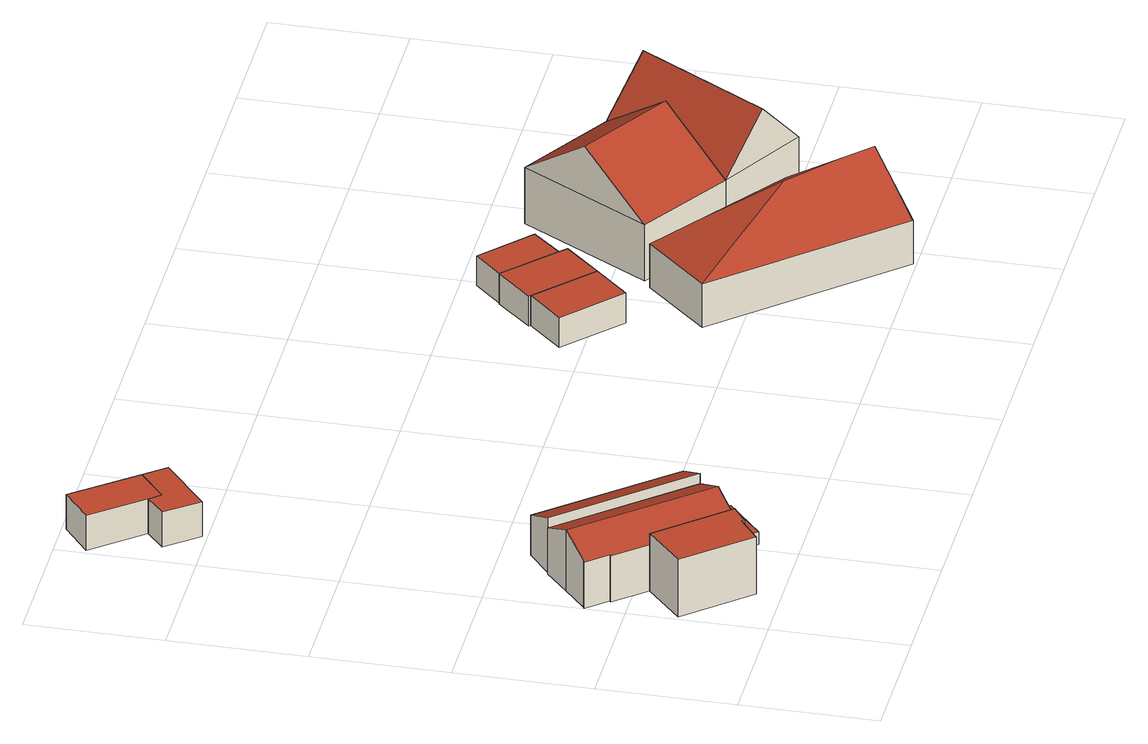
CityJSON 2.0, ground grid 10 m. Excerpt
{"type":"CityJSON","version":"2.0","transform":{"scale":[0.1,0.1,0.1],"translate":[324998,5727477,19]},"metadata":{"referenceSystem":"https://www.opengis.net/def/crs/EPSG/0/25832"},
"CityObjects":{
"building1":{"type":"Building","attributes":{"Geometrietyp2DReferenz":"3000","Gemeindeschluessel":"05170052","function":"31001_1010","roofType":"1000","measuredHeight":4.64},"address":[{"country":"Germany","locality":"Xanten","thoroughfareNumber":"11","thoroughfareName":"Gartenweg"}],"geometry":[{"type":"Solid","lod":"2","boundaries":[[[[0,1,2,3]],[[4,5,1,0]],[[6,7,5,4]],[[8,9,7,6]],[[10,11,9,8]],[[3,2,11,10]],[[8,6,4,0,3,10]],[[1,5,7,9,11,2]]]],"semantics":{"surfaces":[{"type":"WallSurface"},{"type":"RoofSurface"},{"type":"GroundSurface"}],"values":[[0,0,0,0,0,0,1,2]]}}]},
"building2":{"type":"Building","attributes":{"Geometrietyp2DReferenz":"3000","Gemeindeschluessel":"05170052","function":"31001_2463","roofType":"3100","measuredHeight":4.88},"address":[{"country":"Germany","locality":"Xanten","thoroughfareNumber":"10","thoroughfareName":"Prickenweg"}],"geometry":[{"type":"Solid","lod":"2","boundaries":[[[[12,13,14,15]],[[16,17,13,12]],[[18,19,17,16]],[[20,21,19,18]],[[22,23,21,20]],[[24,25,23,22]],[[26,27,25,24]],[[28,29,27,26]],[[30,31,29,28]],[[32,33,31,30]],[[34,1,33,32]],[[35,2,1,34]],[[15,14,2,35]],[[18,16,12,15,35,34,32,30,28,26,20]],[[24,22,20,26]],[[13,17,19,21,23,25,27,29,31,33,1,2,14]]]],"semantics":{"surfaces":[{"type":"WallSurface"},{"type":"RoofSurface"},{"type":"GroundSurface"}],"values":[[0,0,0,0,0,0,0,0,0,0,0,0,0,1,1,2]]}}]},
"building3":{"type":"Building","attributes":{"Geometrietyp2DReferenz":"3000","Gemeindeschluessel":"05170052","function":"51009_1610","roofType":"2100","measuredHeight":4.37},"geometry":[{"type":"Solid","lod":"2","boundaries":[[[[36,37,38,39]],[[40,41,37,36]],[[42,43,41,40]],[[39,38,43,42]],[[40,36,39,42]],[[37,41,43,38]]]],"semantics":{"surfaces":[{"type":"WallSurface"},{"type":"RoofSurface"},{"type":"GroundSurface"}],"values":[[0,0,0,0,1,2]]}}]},
"building4":{"type":"Building","attributes":{"Geometrietyp2DReferenz":"3000","Gemeindeschluessel":"05170052","function":"31001_1313","roofType":"9999","measuredHeight":0.968},"address":[{"country":"Germany","locality":"Xanten","thoroughfareNumber":"10","thoroughfareName":"Prickenweg"}],"geometry":[{"type":"Solid","lod":"2","boundaries":[[[[44,45,46,47]],[[45,48,49,46]],[[44,50,48,45]],[[47,51,50,44]],[[46,49,51,47]],[[48,50,51,49]]]],"semantics":{"surfaces":[{"type":"RoofSurface"},{"type":"WallSurface"},{"type":"GroundSurface"}],"values":[[0,1,1,1,1,2]]}}]},
"building5":{"type":"Building","attributes":{"Geometrietyp2DReferenz":"3000","Gemeindeschluessel":"05170052","function":"51009_1611","roofType":"1000","measuredHeight":2.8},"geometry":[{"type":"Solid","lod":"2","boundaries":[[[[52,53,54,55]],[[56,57,53,52]],[[58,59,57,56]],[[60,61,59,58]],[[55,54,61,60]],[[58,56,52,55,60]],[[53,57,59,61,54]]]],"semantics":{"surfaces":[{"type":"WallSurface"},{"type":"RoofSurface"},{"type":"GroundSurface"}],"values":[[0,0,0,0,0,1,2]]}}]},
"building6":{"type":"Building","attributes":{"Geometrietyp2DReferenz":"3000","Gemeindeschluessel":"05170052","function":"31001_2723","roofType":"1000","measuredHeight":2.77},"address":[{"country":"Germany","locality":"Xanten","thoroughfareNumber":"10a","thoroughfareName":"Prickenweg"}],"geometry":[{"type":"Solid","lod":"2","boundaries":[[[[52,53,57,56]],[[55,54,53,52]],[[62,63,54,55]],[[64,65,63,62]],[[66,67,65,64]],[[56,57,67,66]],[[64,62,55,52,56,66]],[[53,54,63,65,67,57]]]],"semantics":{"surfaces":[{"type":"WallSurface"},{"type":"RoofSurface"},{"type":"GroundSurface"}],"values":[[0,0,0,0,0,0,1,2]]}}]},
"building7":{"type":"Building","attributes":{"Geometrietyp2DReferenz":"3000","Gemeindeschluessel":"05170052","function":"31001_2463","roofType":"1000","measuredHeight":2.45},"address":[{"country":"Germany","locality":"Xanten","thoroughfareNumber":"15","thoroughfareName":"Gartenweg"}],"geometry":[{"type":"Solid","lod":"2","boundaries":[[[[68,69,70,71]],[[72,73,69,68]],[[74,75,73,72]],[[71,70,75,74]],[[72,68,71,74]],[[69,73,75,70]]]],"semantics":{"surfaces":[{"type":"WallSurface"},{"type":"RoofSurface"},{"type":"GroundSurface"}],"values":[[0,0,0,0,1,2]]}}]},
"building8":{"type":"Building","attributes":{"Geometrietyp2DReferenz":"3000","Gemeindeschluessel":"05170052","function":"31001_2463","roofType":"1000","measuredHeight":2.41},"address":[{"country":"Germany","locality":"Xanten","thoroughfareNumber":"17","thoroughfareName":"Gartenweg"}],"geometry":[{"type":"Solid","lod":"2","boundaries":[[[[76,77,78,79]],[[80,81,77,76]],[[82,83,81,80]],[[84,85,83,82]],[[71,70,85,84]],[[74,75,70,71]],[[79,78,75,74]],[[71,84,82,80,76,79,74]],[[77,81,83,85,70,75,78]]]],"semantics":{"surfaces":[{"type":"WallSurface"},{"type":"RoofSurface"},{"type":"GroundSurface"}],"values":[[0,0,0,0,0,0,0,1,2]]}}]},
"building9":{"type":"Building","attributes":{"Geometrietyp2DReferenz":"3000","Gemeindeschluessel":"05170052","function":"31001_1010","roofType":"5000","measuredHeight":7.34},"address":[{"country":"Germany","locality":"Xanten","thoroughfareNumber":"15","thoroughfareName":"Gartenweg"}],"geometry":[{"type":"Solid","lod":"2","boundaries":[[[[86,87,88,89]],[[90,91,87,86]],[[92,93,91,90]],[[89,88,93,92]],[[86,94,90]],[[92,95,89]],[[89,95,94,86]],[[90,94,95,92]],[[87,91,93,88]]]],"semantics":{"surfaces":[{"type":"WallSurface"},{"type":"RoofSurface"},{"type":"GroundSurface"}],"values":[[0,0,0,0,1,0,1,1,2]]}}]},
"building10":{"type":"Building","attributes":{"Geometrietyp2DReferenz":"3000","Gemeindeschluessel":"05170052","function":"51009_1610","roofType":"1000","measuredHeight":2.41},"geometry":[{"type":"Solid","lod":"2","boundaries":[[[[82,83,96,97]],[[80,81,83,82]],[[98,99,81,80]],[[97,96,99,98]],[[80,82,97,98]],[[83,81,99,96]]]],"semantics":{"surfaces":[{"type":"WallSurface"},{"type":"RoofSurface"},{"type":"GroundSurface"}],"values":[[0,0,0,0,1,2]]}}]},
"building11":{"type":"Building","attributes":{"Geometrietyp2DReferenz":"3000","Gemeindeschluessel":"05170052","function":"31001_1010","roofType":"3100","measuredHeight":8.47},"address":[{"country":"Germany","locality":"Xanten","thoroughfareNumber":"17","thoroughfareName":"Gartenweg"}],"geometry":[{"type":"Solid","lod":"2","boundaries":[[[[100,101,102,103]],[[104,105,101,100]],[[106,107,105,104]],[[103,102,107,106]],[[100,108,104]],[[106,109,103]],[[103,109,108,100]],[[104,108,109,106]],[[101,105,107,102]]]],"semantics":{"surfaces":[{"type":"WallSurface"},{"type":"RoofSurface"},{"type":"GroundSurface"}],"values":[[0,0,0,0,0,0,1,1,2]]}}]},
"building12":{"type":"Building","attributes":{"Geometrietyp2DReferenz":"3000","Gemeindeschluessel":"05170052","function":"31001_1010","roofType":"3100","measuredHeight":8.42},"address":[{"country":"Germany","locality":"Xanten","thoroughfareNumber":"17","thoroughfareName":"Gartenweg"}],"geometry":[{"type":"Solid","lod":"2","boundaries":[[[[110,111,112,113]],[[104,105,111,110]],[[100,101,105,104]],[[113,112,101,100]],[[110,114,104]],[[100,115,113]],[[113,115,114,110]],[[104,114,115,100]],[[111,105,101,112]]]],"semantics":{"surfaces":[{"type":"WallSurface"},{"type":"RoofSurface"},{"type":"GroundSurface"}],"values":[[0,0,0,0,0,0,1,1,2]]}}]}
},
"vertices":[
[77,40,53],[77,40,7],[33,90,7],[33,90,53],[63,30,53],[63,30,7],[62,32,53],[62,32,7],[44,18,53],[44,18,7],[4,64,53],[4,64,7],
[14,114,44],[14,114,7],[13,113,7],[13,113,44],[1,129,44],[1,129,7],[3,130,45],[3,130,7],[21,146,56],[21,146,7],[40,163,44],[40,163,7],[118,73,44],[118,73,7],[98,56,56],[98,56,7],[89,49,51],[89,49,7],[79,40,45],[79,40,7],[78,41,45],[78,41,7],[77,40,44],[33,90,44],
[60,179,40],[60,179,8],[40,163,8],[40,163,52],[138,89,40],[138,89,8],[118,73,52],[118,73,8],
[104,29,19],[134,55,19],[118,73,19],[89,49,19],[134,55,9],[118,73,9],[104,29,9],[89,49,9],
[41,433,35],[41,433,7],[64,452,7],[64,452,35],[34,441,35],[34,441,7],[4,478,35],[4,478,7],[28,497,35],[28,497,7],
[77,436,35],[77,436,7],[38,404,35],[38,404,7],[19,428,35],[19,428,7],
[367,178,33],[367,178,9],[391,203,9],[391,203,33],[326,216,33],[326,216,9],[350,241,33],[350,241,9],
[373,268,33],[373,268,9],[349,242,9],[349,242,33],[374,268,33],[374,268,9],[410,234,33],[410,234,9],[415,229,33],[415,229,9],
[369,125,46],[369,125,11],[480,1,11],[480,1,46],[412,171,46],[412,171,11],[537,66,46],[537,66,11],[456,85,84],[508,34,84],
[429,255,9],[429,255,33],[393,288,33],[393,288,9],
[546,230,56],[546,230,11],[476,272,11],[476,272,56],[488,134,56],[488,134,11],[420,176,56],[420,176,11],[517,182,96],[448,224,96],
[554,97,56],[554,97,11],[611,192,11],[611,192,56],[521,115,96],[578,211,96]
]}
